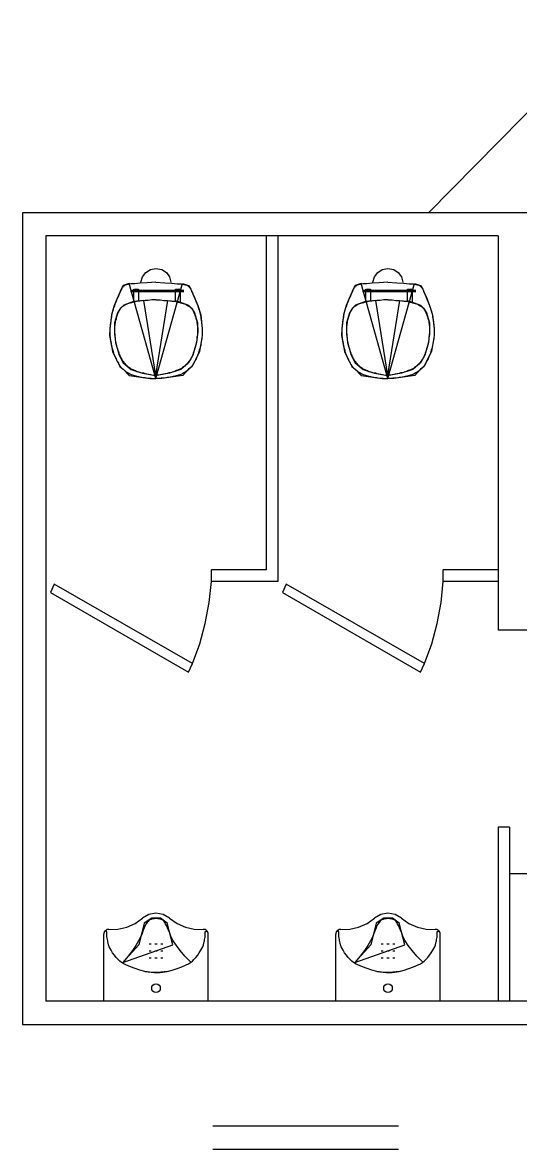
# Model space of a CAD drawing. Header units: metres. Extents: x 2 to 323, y -2 to 254.
# Drawn here: x 240.315 to 242.462, y 37.242 to 42.101 of the extents above; entities that cross this region are included whole.
import ezdxf

# ---------------------------------------------------------------- set-up
doc = ezdxf.new("R2010")
doc.units = ezdxf.units.M
for name, color, linetype in [('0-CARPINTERIA', 7, 'Continuous'), ('0-MUROS EXISTENTES', 7, 'Continuous'), ('0-PROYECCIONES', 7, 'Continuous'), ('0-VISTA-015', 7, 'Continuous')]:
    doc.layers.add(name, color=color, linetype=linetype)

msp = doc.modelspace()

# ---------------------------------------------------------------- linework, layer by layer
for p, q in [((241.01, 40.946), (240.78, 40.946)), ((241.01, 40.946), (240.78, 40.946)), ((240.78, 40.941), (241.01, 40.941)), ((240.78, 40.941), (241.01, 40.941)), ((240.795, 40.951), (240.815, 40.951)), ((240.795, 40.896), (240.795, 40.951)), ((240.795, 40.951), (240.815, 40.951)), ((240.795, 40.896), (240.795, 40.951)), ((240.815, 40.951), (240.815, 40.901)), ((240.815, 40.951), (240.815, 40.901)), ((240.975, 40.901), (240.975, 40.951)), ((240.975, 40.951), (240.995, 40.951)), ((240.975, 40.901), (240.975, 40.951)), ((240.975, 40.951), (240.995, 40.951)), ((240.995, 40.951), (240.995, 40.896)), ((240.995, 40.951), (240.995, 40.896)), ((242.01, 40.946), (241.78, 40.946)), ((242.01, 40.946), (241.78, 40.946)), ((241.78, 40.941), (242.01, 40.941)), ((241.78, 40.941), (242.01, 40.941)), ((241.795, 40.951), (241.815, 40.951)), ((241.795, 40.896), (241.795, 40.951)), ((241.795, 40.951), (241.815, 40.951)), ((241.795, 40.896), (241.795, 40.951)), ((241.815, 40.951), (241.815, 40.901)), ((241.815, 40.951), (241.815, 40.901)), ((241.975, 40.901), (241.975, 40.951)), ((241.975, 40.951), (241.995, 40.951)), ((241.975, 40.901), (241.975, 40.951)), ((241.975, 40.951), (241.995, 40.951)), ((241.995, 40.951), (241.995, 40.896)), ((241.995, 40.951), (241.995, 40.896)), ((240.815, 40.901), (240.795, 40.896)), ((240.815, 40.901), (240.795, 40.896)), ((240.995, 40.896), (240.975, 40.901)), ((240.995, 40.896), (240.975, 40.901)), ((241.815, 40.901), (241.795, 40.896)), ((241.815, 40.901), (241.795, 40.896)), ((241.995, 40.896), (241.975, 40.901)), ((241.995, 40.896), (241.975, 40.901)), ((240.665, 37.881), (240.665, 38.171)), ((240.665, 37.881), (240.665, 38.171)), ((241.115, 37.881), (241.115, 38.171)), ((241.115, 37.881), (241.115, 38.171)), ((241.665, 37.881), (241.665, 38.171)), ((241.665, 37.881), (241.665, 38.171)), ((242.115, 37.881), (242.115, 38.171)), ((242.115, 37.881), (242.115, 38.171)), ((240.87, 38.127), (240.861, 38.127)), ((240.87, 38.127), (240.861, 38.127)), ((240.87, 38.097), (240.861, 38.097)), ((240.87, 38.097), (240.861, 38.097)), ((240.895, 38.127), (240.886, 38.127)), ((240.895, 38.127), (240.886, 38.127)), ((240.895, 38.097), (240.886, 38.097)), ((240.895, 38.097), (240.886, 38.097)), ((240.92, 38.127), (240.911, 38.127)), ((240.92, 38.127), (240.911, 38.127)), ((240.92, 38.097), (240.911, 38.097)), ((240.92, 38.097), (240.911, 38.097)), ((241.87, 38.127), (241.861, 38.127)), ((241.87, 38.127), (241.861, 38.127)), ((241.87, 38.097), (241.861, 38.097)), ((241.87, 38.097), (241.861, 38.097)), ((241.895, 38.127), (241.886, 38.127)), ((241.895, 38.127), (241.886, 38.127)), ((241.895, 38.097), (241.886, 38.097)), ((241.895, 38.097), (241.886, 38.097)), ((241.92, 38.127), (241.911, 38.127)), ((241.92, 38.127), (241.911, 38.127)), ((241.92, 38.097), (241.911, 38.097)), ((241.92, 38.097), (241.911, 38.097)), ((240.87, 38.067), (240.861, 38.067)), ((240.87, 38.067), (240.861, 38.067)), ((240.895, 38.067), (240.886, 38.067)), ((240.895, 38.067), (240.886, 38.067)), ((240.92, 38.067), (240.911, 38.067)), ((240.92, 38.067), (240.911, 38.067)), ((241.87, 38.067), (241.861, 38.067)), ((241.87, 38.067), (241.861, 38.067)), ((241.895, 38.067), (241.886, 38.067)), ((241.895, 38.067), (241.886, 38.067)), ((241.92, 38.067), (241.911, 38.067)), ((241.92, 38.067), (241.911, 38.067)), ((241.115, 37.881), (240.665, 37.881)), ((241.115, 37.881), (240.665, 37.881)), ((242.115, 37.881), (241.665, 37.881)), ((242.115, 37.881), (241.665, 37.881))]:
    msp.add_line(p, q)
for points in [[(240.825, 40.981), (240.832, 41.004), (240.846, 41.023), (240.866, 41.036), (240.89, 41.041), (240.915, 41.036), (240.935, 41.023), (240.949, 41.004), (240.955, 40.981)], [(240.825, 40.981), (240.832, 41.004), (240.846, 41.023), (240.866, 41.036), (240.89, 41.041), (240.915, 41.036), (240.935, 41.023), (240.949, 41.004), (240.955, 40.981)], [(241.825, 40.981), (241.832, 41.004), (241.846, 41.023), (241.866, 41.036), (241.89, 41.041), (241.915, 41.036), (241.935, 41.023), (241.949, 41.004), (241.955, 40.981)], [(241.825, 40.981), (241.832, 41.004), (241.846, 41.023), (241.866, 41.036), (241.89, 41.041), (241.915, 41.036), (241.935, 41.023), (241.949, 41.004), (241.955, 40.981)], [(240.89, 40.981), (240.89, 40.981), (240.852, 40.979), (240.822, 40.977), (240.799, 40.975), (240.782, 40.974), (240.771, 40.972), (240.763, 40.97), (240.758, 40.968), (240.754, 40.967), (240.752, 40.965), (240.749, 40.963), (240.747, 40.96), (240.745, 40.958), (240.743, 40.955), (240.741, 40.951), (240.739, 40.947), (240.737, 40.942), (240.734, 40.936), (240.732, 40.93), (240.729, 40.923), (240.725, 40.915), (240.722, 40.908), (240.719, 40.9), (240.716, 40.893), (240.713, 40.886), (240.711, 40.879), (240.709, 40.873), (240.706, 40.867), (240.705, 40.861), (240.703, 40.855), (240.701, 40.85), (240.7, 40.844), (240.699, 40.838), (240.698, 40.831), (240.697, 40.825), (240.696, 40.818), (240.695, 40.811), (240.694, 40.805), (240.693, 40.798), (240.693, 40.792), (240.692, 40.786), (240.692, 40.781), (240.691, 40.776), (240.691, 40.771), (240.691, 40.766), (240.691, 40.761), (240.692, 40.756), (240.692, 40.75), (240.693, 40.744), (240.693, 40.738), (240.694, 40.731), (240.696, 40.724), (240.697, 40.717), (240.698, 40.709), (240.7, 40.702), (240.702, 40.695), (240.704, 40.688), (240.705, 40.682), (240.707, 40.676), (240.709, 40.67), (240.712, 40.665), (240.714, 40.66), (240.716, 40.656), (240.718, 40.651), (240.72, 40.647), (240.722, 40.643), (240.724, 40.639), (240.726, 40.636), (240.728, 40.632), (240.729, 40.629), (240.731, 40.626), (240.733, 40.623), (240.735, 40.621), (240.737, 40.618), (240.739, 40.616), (240.74, 40.614), (240.742, 40.612), (240.744, 40.61), (240.747, 40.608), (240.749, 40.606), (240.751, 40.604), (240.754, 40.602), (240.757, 40.599), (240.761, 40.596), (240.765, 40.593), (240.77, 40.59), (240.777, 40.587), (240.784, 40.583), (240.794, 40.58), (240.804, 40.578), (240.817, 40.575), (240.829, 40.572), (240.843, 40.57), (240.856, 40.568), (240.869, 40.567), (240.88, 40.566), (240.89, 40.566), (240.775, 40.976), (240.749, 40.967), (240.74, 40.951), (240.71, 40.881), (240.698, 40.841), (240.691, 40.781), (240.69, 40.751), (240.703, 40.683), (240.72, 40.646), (240.735, 40.618), (240.749, 40.607), (240.775, 40.579), (240.865, 40.566), (240.89, 40.566)], [(240.89, 40.981), (240.89, 40.981), (240.852, 40.979), (240.822, 40.977), (240.799, 40.975), (240.782, 40.974), (240.771, 40.972), (240.763, 40.97), (240.758, 40.968), (240.754, 40.967), (240.752, 40.965), (240.749, 40.963), (240.747, 40.96), (240.745, 40.958), (240.743, 40.955), (240.741, 40.951), (240.739, 40.947), (240.737, 40.942), (240.734, 40.936), (240.732, 40.93), (240.729, 40.923), (240.725, 40.915), (240.722, 40.908), (240.719, 40.9), (240.716, 40.893), (240.713, 40.886), (240.711, 40.879), (240.709, 40.873), (240.706, 40.867), (240.705, 40.861), (240.703, 40.855), (240.701, 40.85), (240.7, 40.844), (240.699, 40.838), (240.698, 40.831), (240.697, 40.825), (240.696, 40.818), (240.695, 40.811), (240.694, 40.805), (240.693, 40.798), (240.693, 40.792), (240.692, 40.786), (240.692, 40.781), (240.691, 40.776), (240.691, 40.771), (240.691, 40.766), (240.691, 40.761), (240.692, 40.756), (240.692, 40.75), (240.693, 40.744), (240.693, 40.738), (240.694, 40.731), (240.696, 40.724), (240.697, 40.717), (240.698, 40.709), (240.7, 40.702), (240.702, 40.695), (240.704, 40.688), (240.705, 40.682), (240.707, 40.676), (240.709, 40.67), (240.712, 40.665), (240.714, 40.66), (240.716, 40.656), (240.718, 40.651), (240.72, 40.647), (240.722, 40.643), (240.724, 40.639), (240.726, 40.636), (240.728, 40.632), (240.729, 40.629), (240.731, 40.626), (240.733, 40.623), (240.735, 40.621), (240.737, 40.618), (240.739, 40.616), (240.74, 40.614), (240.742, 40.612), (240.744, 40.61), (240.747, 40.608), (240.749, 40.606), (240.751, 40.604), (240.754, 40.602), (240.757, 40.599), (240.761, 40.596), (240.765, 40.593), (240.77, 40.59), (240.777, 40.587), (240.784, 40.583), (240.794, 40.58), (240.804, 40.578), (240.817, 40.575), (240.829, 40.572), (240.843, 40.57), (240.856, 40.568), (240.869, 40.567), (240.88, 40.566), (240.89, 40.566), (240.775, 40.976), (240.749, 40.967), (240.74, 40.951), (240.71, 40.881), (240.698, 40.841), (240.691, 40.781), (240.69, 40.751), (240.703, 40.683), (240.72, 40.646), (240.735, 40.618), (240.749, 40.607), (240.775, 40.579), (240.865, 40.566), (240.89, 40.566)], [(240.89, 40.981), (240.89, 40.981), (240.929, 40.979), (240.959, 40.977), (240.982, 40.975), (240.999, 40.974), (241.01, 40.972), (241.018, 40.97), (241.023, 40.968), (241.026, 40.967), (241.029, 40.965), (241.032, 40.963), (241.034, 40.96), (241.036, 40.958), (241.038, 40.955), (241.04, 40.951), (241.042, 40.947), (241.044, 40.942), (241.047, 40.936), (241.049, 40.93), (241.052, 40.923), (241.056, 40.915), (241.059, 40.908), (241.062, 40.9), (241.065, 40.893), (241.068, 40.886), (241.07, 40.879), (241.072, 40.873), (241.074, 40.867), (241.076, 40.861), (241.078, 40.855), (241.08, 40.85), (241.081, 40.844), (241.082, 40.838), (241.083, 40.831), (241.084, 40.825), (241.085, 40.818), (241.086, 40.811), (241.087, 40.805), (241.088, 40.798), (241.088, 40.792), (241.089, 40.786), (241.089, 40.781), (241.089, 40.776), (241.09, 40.771), (241.09, 40.766), (241.09, 40.761), (241.089, 40.756), (241.089, 40.75), (241.088, 40.744), (241.088, 40.738), (241.087, 40.731), (241.085, 40.724), (241.084, 40.717), (241.083, 40.709), (241.081, 40.702), (241.079, 40.695), (241.077, 40.688), (241.075, 40.682), (241.073, 40.676), (241.071, 40.67), (241.069, 40.665), (241.067, 40.66), (241.065, 40.656), (241.063, 40.651), (241.061, 40.647), (241.059, 40.643), (241.057, 40.639), (241.055, 40.636), (241.053, 40.632), (241.051, 40.629), (241.05, 40.626), (241.048, 40.623), (241.046, 40.621), (241.044, 40.618), (241.042, 40.616), (241.04, 40.614), (241.038, 40.612), (241.036, 40.61), (241.034, 40.608), (241.032, 40.606), (241.03, 40.604), (241.027, 40.602), (241.024, 40.599), (241.02, 40.596), (241.016, 40.593), (241.011, 40.59), (241.004, 40.587), (240.997, 40.583), (240.987, 40.58), (240.977, 40.578), (240.964, 40.575), (240.951, 40.572), (240.938, 40.57), (240.925, 40.568), (240.912, 40.567), (240.901, 40.566), (240.89, 40.566), (241.005, 40.976), (241.031, 40.967), (241.04, 40.951), (241.07, 40.881), (241.083, 40.841), (241.09, 40.781), (241.09, 40.751), (241.078, 40.683), (241.06, 40.646), (241.046, 40.618), (241.031, 40.607), (241.006, 40.579), (240.915, 40.566), (240.89, 40.566)], [(240.89, 40.981), (240.89, 40.981), (240.929, 40.979), (240.959, 40.977), (240.982, 40.975), (240.999, 40.974), (241.01, 40.972), (241.018, 40.97), (241.023, 40.968), (241.026, 40.967), (241.029, 40.965), (241.032, 40.963), (241.034, 40.96), (241.036, 40.958), (241.038, 40.955), (241.04, 40.951), (241.042, 40.947), (241.044, 40.942), (241.047, 40.936), (241.049, 40.93), (241.052, 40.923), (241.056, 40.915), (241.059, 40.908), (241.062, 40.9), (241.065, 40.893), (241.068, 40.886), (241.07, 40.879), (241.072, 40.873), (241.074, 40.867), (241.076, 40.861), (241.078, 40.855), (241.08, 40.85), (241.081, 40.844), (241.082, 40.838), (241.083, 40.831), (241.084, 40.825), (241.085, 40.818), (241.086, 40.811), (241.087, 40.805), (241.088, 40.798), (241.088, 40.792), (241.089, 40.786), (241.089, 40.781), (241.089, 40.776), (241.09, 40.771), (241.09, 40.766), (241.09, 40.761), (241.089, 40.756), (241.089, 40.75), (241.088, 40.744), (241.088, 40.738), (241.087, 40.731), (241.085, 40.724), (241.084, 40.717), (241.083, 40.709), (241.081, 40.702), (241.079, 40.695), (241.077, 40.688), (241.075, 40.682), (241.073, 40.676), (241.071, 40.67), (241.069, 40.665), (241.067, 40.66), (241.065, 40.656), (241.063, 40.651), (241.061, 40.647), (241.059, 40.643), (241.057, 40.639), (241.055, 40.636), (241.053, 40.632), (241.051, 40.629), (241.05, 40.626), (241.048, 40.623), (241.046, 40.621), (241.044, 40.618), (241.042, 40.616), (241.04, 40.614), (241.038, 40.612), (241.036, 40.61), (241.034, 40.608), (241.032, 40.606), (241.03, 40.604), (241.027, 40.602), (241.024, 40.599), (241.02, 40.596), (241.016, 40.593), (241.011, 40.59), (241.004, 40.587), (240.997, 40.583), (240.987, 40.58), (240.977, 40.578), (240.964, 40.575), (240.951, 40.572), (240.938, 40.57), (240.925, 40.568), (240.912, 40.567), (240.901, 40.566), (240.89, 40.566), (241.005, 40.976), (241.031, 40.967), (241.04, 40.951), (241.07, 40.881), (241.083, 40.841), (241.09, 40.781), (241.09, 40.751), (241.078, 40.683), (241.06, 40.646), (241.046, 40.618), (241.031, 40.607), (241.006, 40.579), (240.915, 40.566), (240.89, 40.566)], [(241.89, 40.981), (241.89, 40.981), (241.852, 40.979), (241.822, 40.977), (241.799, 40.975), (241.782, 40.974), (241.771, 40.972), (241.763, 40.97), (241.758, 40.968), (241.754, 40.967), (241.752, 40.965), (241.749, 40.963), (241.747, 40.96), (241.745, 40.958), (241.743, 40.955), (241.741, 40.951), (241.739, 40.947), (241.737, 40.942), (241.734, 40.936), (241.732, 40.93), (241.729, 40.923), (241.725, 40.915), (241.722, 40.908), (241.719, 40.9), (241.716, 40.893), (241.713, 40.886), (241.711, 40.879), (241.709, 40.873), (241.706, 40.867), (241.705, 40.861), (241.703, 40.855), (241.701, 40.85), (241.7, 40.844), (241.699, 40.838), (241.698, 40.831), (241.697, 40.825), (241.696, 40.818), (241.695, 40.811), (241.694, 40.805), (241.693, 40.798), (241.693, 40.792), (241.692, 40.786), (241.692, 40.781), (241.691, 40.776), (241.691, 40.771), (241.691, 40.766), (241.691, 40.761), (241.692, 40.756), (241.692, 40.75), (241.693, 40.744), (241.693, 40.738), (241.694, 40.731), (241.696, 40.724), (241.697, 40.717), (241.698, 40.709), (241.7, 40.702), (241.702, 40.695), (241.704, 40.688), (241.705, 40.682), (241.707, 40.676), (241.709, 40.67), (241.712, 40.665), (241.714, 40.66), (241.716, 40.656), (241.718, 40.651), (241.72, 40.647), (241.722, 40.643), (241.724, 40.639), (241.726, 40.636), (241.728, 40.632), (241.729, 40.629), (241.731, 40.626), (241.733, 40.623), (241.735, 40.621), (241.737, 40.618), (241.739, 40.616), (241.74, 40.614), (241.742, 40.612), (241.744, 40.61), (241.747, 40.608), (241.749, 40.606), (241.751, 40.604), (241.754, 40.602), (241.757, 40.599), (241.761, 40.596), (241.765, 40.593), (241.77, 40.59), (241.777, 40.587), (241.784, 40.583), (241.794, 40.58), (241.804, 40.578), (241.817, 40.575), (241.829, 40.572), (241.843, 40.57), (241.856, 40.568), (241.869, 40.567), (241.88, 40.566), (241.89, 40.566), (241.775, 40.976), (241.749, 40.967), (241.74, 40.951), (241.71, 40.881), (241.698, 40.841), (241.691, 40.781), (241.69, 40.751), (241.703, 40.683), (241.72, 40.646), (241.735, 40.618), (241.749, 40.607), (241.775, 40.579), (241.865, 40.566), (241.89, 40.566)], [(241.89, 40.981), (241.89, 40.981), (241.852, 40.979), (241.822, 40.977), (241.799, 40.975), (241.782, 40.974), (241.771, 40.972), (241.763, 40.97), (241.758, 40.968), (241.754, 40.967), (241.752, 40.965), (241.749, 40.963), (241.747, 40.96), (241.745, 40.958), (241.743, 40.955), (241.741, 40.951), (241.739, 40.947), (241.737, 40.942), (241.734, 40.936), (241.732, 40.93), (241.729, 40.923), (241.725, 40.915), (241.722, 40.908), (241.719, 40.9), (241.716, 40.893), (241.713, 40.886), (241.711, 40.879), (241.709, 40.873), (241.706, 40.867), (241.705, 40.861), (241.703, 40.855), (241.701, 40.85), (241.7, 40.844), (241.699, 40.838), (241.698, 40.831), (241.697, 40.825), (241.696, 40.818), (241.695, 40.811), (241.694, 40.805), (241.693, 40.798), (241.693, 40.792), (241.692, 40.786), (241.692, 40.781), (241.691, 40.776), (241.691, 40.771), (241.691, 40.766), (241.691, 40.761), (241.692, 40.756), (241.692, 40.75), (241.693, 40.744), (241.693, 40.738), (241.694, 40.731), (241.696, 40.724), (241.697, 40.717), (241.698, 40.709), (241.7, 40.702), (241.702, 40.695), (241.704, 40.688), (241.705, 40.682), (241.707, 40.676), (241.709, 40.67), (241.712, 40.665), (241.714, 40.66), (241.716, 40.656), (241.718, 40.651), (241.72, 40.647), (241.722, 40.643), (241.724, 40.639), (241.726, 40.636), (241.728, 40.632), (241.729, 40.629), (241.731, 40.626), (241.733, 40.623), (241.735, 40.621), (241.737, 40.618), (241.739, 40.616), (241.74, 40.614), (241.742, 40.612), (241.744, 40.61), (241.747, 40.608), (241.749, 40.606), (241.751, 40.604), (241.754, 40.602), (241.757, 40.599), (241.761, 40.596), (241.765, 40.593), (241.77, 40.59), (241.777, 40.587), (241.784, 40.583), (241.794, 40.58), (241.804, 40.578), (241.817, 40.575), (241.829, 40.572), (241.843, 40.57), (241.856, 40.568), (241.869, 40.567), (241.88, 40.566), (241.89, 40.566), (241.775, 40.976), (241.749, 40.967), (241.74, 40.951), (241.71, 40.881), (241.698, 40.841), (241.691, 40.781), (241.69, 40.751), (241.703, 40.683), (241.72, 40.646), (241.735, 40.618), (241.749, 40.607), (241.775, 40.579), (241.865, 40.566), (241.89, 40.566)], [(241.89, 40.981), (241.89, 40.981), (241.929, 40.979), (241.959, 40.977), (241.982, 40.975), (241.999, 40.974), (242.01, 40.972), (242.018, 40.97), (242.023, 40.968), (242.026, 40.967), (242.029, 40.965), (242.032, 40.963), (242.034, 40.96), (242.036, 40.958), (242.038, 40.955), (242.04, 40.951), (242.042, 40.947), (242.044, 40.942), (242.047, 40.936), (242.049, 40.93), (242.052, 40.923), (242.056, 40.915), (242.059, 40.908), (242.062, 40.9), (242.065, 40.893), (242.068, 40.886), (242.07, 40.879), (242.072, 40.873), (242.074, 40.867), (242.076, 40.861), (242.078, 40.855), (242.08, 40.85), (242.081, 40.844), (242.082, 40.838), (242.083, 40.831), (242.084, 40.825), (242.085, 40.818), (242.086, 40.811), (242.087, 40.805), (242.088, 40.798), (242.088, 40.792), (242.089, 40.786), (242.089, 40.781), (242.089, 40.776), (242.09, 40.771), (242.09, 40.766), (242.09, 40.761), (242.089, 40.756), (242.089, 40.75), (242.088, 40.744), (242.088, 40.738), (242.087, 40.731), (242.085, 40.724), (242.084, 40.717), (242.083, 40.709), (242.081, 40.702), (242.079, 40.695), (242.077, 40.688), (242.075, 40.682), (242.073, 40.676), (242.071, 40.67), (242.069, 40.665), (242.067, 40.66), (242.065, 40.656), (242.063, 40.651), (242.061, 40.647), (242.059, 40.643), (242.057, 40.639), (242.055, 40.636), (242.053, 40.632), (242.051, 40.629), (242.05, 40.626), (242.048, 40.623), (242.046, 40.621), (242.044, 40.618), (242.042, 40.616), (242.04, 40.614), (242.038, 40.612), (242.036, 40.61), (242.034, 40.608), (242.032, 40.606), (242.03, 40.604), (242.027, 40.602), (242.024, 40.599), (242.02, 40.596), (242.016, 40.593), (242.011, 40.59), (242.004, 40.587), (241.997, 40.583), (241.987, 40.58), (241.977, 40.578), (241.964, 40.575), (241.951, 40.572), (241.938, 40.57), (241.925, 40.568), (241.912, 40.567), (241.901, 40.566), (241.89, 40.566), (242.005, 40.976), (242.031, 40.967), (242.04, 40.951), (242.07, 40.881), (242.083, 40.841), (242.09, 40.781), (242.09, 40.751), (242.078, 40.683), (242.06, 40.646), (242.046, 40.618), (242.031, 40.607), (242.006, 40.579), (241.915, 40.566), (241.89, 40.566)], [(241.89, 40.981), (241.89, 40.981), (241.929, 40.979), (241.959, 40.977), (241.982, 40.975), (241.999, 40.974), (242.01, 40.972), (242.018, 40.97), (242.023, 40.968), (242.026, 40.967), (242.029, 40.965), (242.032, 40.963), (242.034, 40.96), (242.036, 40.958), (242.038, 40.955), (242.04, 40.951), (242.042, 40.947), (242.044, 40.942), (242.047, 40.936), (242.049, 40.93), (242.052, 40.923), (242.056, 40.915), (242.059, 40.908), (242.062, 40.9), (242.065, 40.893), (242.068, 40.886), (242.07, 40.879), (242.072, 40.873), (242.074, 40.867), (242.076, 40.861), (242.078, 40.855), (242.08, 40.85), (242.081, 40.844), (242.082, 40.838), (242.083, 40.831), (242.084, 40.825), (242.085, 40.818), (242.086, 40.811), (242.087, 40.805), (242.088, 40.798), (242.088, 40.792), (242.089, 40.786), (242.089, 40.781), (242.089, 40.776), (242.09, 40.771), (242.09, 40.766), (242.09, 40.761), (242.089, 40.756), (242.089, 40.75), (242.088, 40.744), (242.088, 40.738), (242.087, 40.731), (242.085, 40.724), (242.084, 40.717), (242.083, 40.709), (242.081, 40.702), (242.079, 40.695), (242.077, 40.688), (242.075, 40.682), (242.073, 40.676), (242.071, 40.67), (242.069, 40.665), (242.067, 40.66), (242.065, 40.656), (242.063, 40.651), (242.061, 40.647), (242.059, 40.643), (242.057, 40.639), (242.055, 40.636), (242.053, 40.632), (242.051, 40.629), (242.05, 40.626), (242.048, 40.623), (242.046, 40.621), (242.044, 40.618), (242.042, 40.616), (242.04, 40.614), (242.038, 40.612), (242.036, 40.61), (242.034, 40.608), (242.032, 40.606), (242.03, 40.604), (242.027, 40.602), (242.024, 40.599), (242.02, 40.596), (242.016, 40.593), (242.011, 40.59), (242.004, 40.587), (241.997, 40.583), (241.987, 40.58), (241.977, 40.578), (241.964, 40.575), (241.951, 40.572), (241.938, 40.57), (241.925, 40.568), (241.912, 40.567), (241.901, 40.566), (241.89, 40.566), (242.005, 40.976), (242.031, 40.967), (242.04, 40.951), (242.07, 40.881), (242.083, 40.841), (242.09, 40.781), (242.09, 40.751), (242.078, 40.683), (242.06, 40.646), (242.046, 40.618), (242.031, 40.607), (242.006, 40.579), (241.915, 40.566), (241.89, 40.566)], [(240.89, 40.906), (240.89, 40.906), (240.872, 40.905), (240.857, 40.903), (240.843, 40.902), (240.831, 40.901), (240.821, 40.9), (240.812, 40.899), (240.805, 40.898), (240.797, 40.896), (240.791, 40.895), (240.785, 40.893), (240.779, 40.891), (240.773, 40.89), (240.768, 40.888), (240.764, 40.886), (240.759, 40.884), (240.756, 40.882), (240.752, 40.88), (240.749, 40.879), (240.747, 40.877), (240.744, 40.875), (240.742, 40.873), (240.74, 40.871), (240.739, 40.87), (240.737, 40.868), (240.735, 40.866), (240.734, 40.863), (240.732, 40.861), (240.731, 40.858), (240.729, 40.856), (240.728, 40.852), (240.726, 40.849), (240.725, 40.845), (240.723, 40.841), (240.722, 40.837), (240.72, 40.832), (240.719, 40.827), (240.718, 40.822), (240.716, 40.817), (240.715, 40.812), (240.714, 40.806), (240.713, 40.801), (240.713, 40.796), (240.712, 40.791), (240.712, 40.786), (240.712, 40.781), (240.712, 40.776), (240.712, 40.771), (240.712, 40.766), (240.712, 40.76), (240.712, 40.755), (240.713, 40.749), (240.713, 40.744), (240.714, 40.738), (240.715, 40.732), (240.716, 40.726), (240.717, 40.72), (240.719, 40.714), (240.72, 40.707), (240.722, 40.701), (240.724, 40.694), (240.726, 40.688), (240.728, 40.682), (240.73, 40.676), (240.732, 40.67), (240.734, 40.665), (240.736, 40.66), (240.739, 40.655), (240.741, 40.651), (240.743, 40.647), (240.746, 40.643), (240.749, 40.639), (240.752, 40.635), (240.756, 40.631), (240.759, 40.627), (240.763, 40.624), (240.767, 40.62), (240.771, 40.617), (240.776, 40.613), (240.781, 40.61), (240.786, 40.607), (240.791, 40.605), (240.797, 40.602), (240.802, 40.6), (240.808, 40.597), (240.815, 40.595), (240.821, 40.593), (240.828, 40.591), (240.836, 40.59), (240.843, 40.588), (240.851, 40.586), (240.859, 40.585), (240.866, 40.583), (240.873, 40.582), (240.88, 40.581), (240.886, 40.58), (240.89, 40.579), (240.838, 40.903), (240.793, 40.898), (240.751, 40.882), (240.737, 40.869), (240.725, 40.849), (240.712, 40.806), (240.711, 40.767), (240.716, 40.722), (240.732, 40.667), (240.749, 40.634), (240.783, 40.605), (240.832, 40.589), (240.879, 40.581), (240.89, 40.579)], [(240.89, 40.906), (240.89, 40.906), (240.872, 40.905), (240.857, 40.903), (240.843, 40.902), (240.831, 40.901), (240.821, 40.9), (240.812, 40.899), (240.805, 40.898), (240.797, 40.896), (240.791, 40.895), (240.785, 40.893), (240.779, 40.891), (240.773, 40.89), (240.768, 40.888), (240.764, 40.886), (240.759, 40.884), (240.756, 40.882), (240.752, 40.88), (240.749, 40.879), (240.747, 40.877), (240.744, 40.875), (240.742, 40.873), (240.74, 40.871), (240.739, 40.87), (240.737, 40.868), (240.735, 40.866), (240.734, 40.863), (240.732, 40.861), (240.731, 40.858), (240.729, 40.856), (240.728, 40.852), (240.726, 40.849), (240.725, 40.845), (240.723, 40.841), (240.722, 40.837), (240.72, 40.832), (240.719, 40.827), (240.718, 40.822), (240.716, 40.817), (240.715, 40.812), (240.714, 40.806), (240.713, 40.801), (240.713, 40.796), (240.712, 40.791), (240.712, 40.786), (240.712, 40.781), (240.712, 40.776), (240.712, 40.771), (240.712, 40.766), (240.712, 40.76), (240.712, 40.755), (240.713, 40.749), (240.713, 40.744), (240.714, 40.738), (240.715, 40.732), (240.716, 40.726), (240.717, 40.72), (240.719, 40.714), (240.72, 40.707), (240.722, 40.701), (240.724, 40.694), (240.726, 40.688), (240.728, 40.682), (240.73, 40.676), (240.732, 40.67), (240.734, 40.665), (240.736, 40.66), (240.739, 40.655), (240.741, 40.651), (240.743, 40.647), (240.746, 40.643), (240.749, 40.639), (240.752, 40.635), (240.756, 40.631), (240.759, 40.627), (240.763, 40.624), (240.767, 40.62), (240.771, 40.617), (240.776, 40.613), (240.781, 40.61), (240.786, 40.607), (240.791, 40.605), (240.797, 40.602), (240.802, 40.6), (240.808, 40.597), (240.815, 40.595), (240.821, 40.593), (240.828, 40.591), (240.836, 40.59), (240.843, 40.588), (240.851, 40.586), (240.859, 40.585), (240.866, 40.583), (240.873, 40.582), (240.88, 40.581), (240.886, 40.58), (240.89, 40.579), (240.838, 40.903), (240.793, 40.898), (240.751, 40.882), (240.737, 40.869), (240.725, 40.849), (240.712, 40.806), (240.711, 40.767), (240.716, 40.722), (240.732, 40.667), (240.749, 40.634), (240.783, 40.605), (240.832, 40.589), (240.879, 40.581), (240.89, 40.579)], [(240.89, 40.906), (240.89, 40.906), (240.909, 40.905), (240.924, 40.903), (240.938, 40.902), (240.95, 40.901), (240.96, 40.9), (240.969, 40.899), (240.976, 40.898), (240.983, 40.896), (240.99, 40.895), (240.996, 40.893), (241.002, 40.891), (241.008, 40.89), (241.013, 40.888), (241.017, 40.886), (241.021, 40.884), (241.025, 40.882), (241.029, 40.88), (241.032, 40.879), (241.034, 40.877), (241.036, 40.875), (241.039, 40.873), (241.04, 40.871), (241.042, 40.87), (241.044, 40.868), (241.045, 40.866), (241.047, 40.863), (241.049, 40.861), (241.05, 40.858), (241.051, 40.856), (241.053, 40.852), (241.054, 40.849), (241.056, 40.845), (241.058, 40.841), (241.059, 40.837), (241.061, 40.832), (241.062, 40.827), (241.063, 40.822), (241.065, 40.817), (241.066, 40.812), (241.067, 40.806), (241.068, 40.801), (241.068, 40.796), (241.069, 40.791), (241.069, 40.786), (241.069, 40.781), (241.069, 40.776), (241.069, 40.771), (241.069, 40.766), (241.069, 40.76), (241.069, 40.755), (241.068, 40.749), (241.067, 40.744), (241.067, 40.738), (241.066, 40.732), (241.065, 40.726), (241.064, 40.72), (241.062, 40.714), (241.061, 40.707), (241.059, 40.701), (241.057, 40.694), (241.055, 40.688), (241.053, 40.682), (241.051, 40.676), (241.049, 40.67), (241.047, 40.665), (241.045, 40.66), (241.042, 40.655), (241.04, 40.651), (241.037, 40.647), (241.035, 40.643), (241.032, 40.639), (241.029, 40.635), (241.025, 40.631), (241.022, 40.627), (241.018, 40.624), (241.014, 40.62), (241.009, 40.617), (241.005, 40.613), (241, 40.61), (240.995, 40.607), (240.99, 40.605), (240.984, 40.602), (240.979, 40.6), (240.972, 40.597), (240.966, 40.595), (240.96, 40.593), (240.953, 40.591), (240.945, 40.59), (240.938, 40.588), (240.93, 40.586), (240.922, 40.585), (240.915, 40.583), (240.908, 40.582), (240.901, 40.581), (240.895, 40.58), (240.89, 40.579), (240.942, 40.903), (240.988, 40.898), (241.03, 40.882), (241.044, 40.869), (241.056, 40.849), (241.069, 40.806), (241.07, 40.767), (241.065, 40.722), (241.049, 40.667), (241.031, 40.634), (240.997, 40.605), (240.949, 40.589), (240.902, 40.581), (240.89, 40.579)], [(240.89, 40.906), (240.89, 40.906), (240.909, 40.905), (240.924, 40.903), (240.938, 40.902), (240.95, 40.901), (240.96, 40.9), (240.969, 40.899), (240.976, 40.898), (240.983, 40.896), (240.99, 40.895), (240.996, 40.893), (241.002, 40.891), (241.008, 40.89), (241.013, 40.888), (241.017, 40.886), (241.021, 40.884), (241.025, 40.882), (241.029, 40.88), (241.032, 40.879), (241.034, 40.877), (241.036, 40.875), (241.039, 40.873), (241.04, 40.871), (241.042, 40.87), (241.044, 40.868), (241.045, 40.866), (241.047, 40.863), (241.049, 40.861), (241.05, 40.858), (241.051, 40.856), (241.053, 40.852), (241.054, 40.849), (241.056, 40.845), (241.058, 40.841), (241.059, 40.837), (241.061, 40.832), (241.062, 40.827), (241.063, 40.822), (241.065, 40.817), (241.066, 40.812), (241.067, 40.806), (241.068, 40.801), (241.068, 40.796), (241.069, 40.791), (241.069, 40.786), (241.069, 40.781), (241.069, 40.776), (241.069, 40.771), (241.069, 40.766), (241.069, 40.76), (241.069, 40.755), (241.068, 40.749), (241.067, 40.744), (241.067, 40.738), (241.066, 40.732), (241.065, 40.726), (241.064, 40.72), (241.062, 40.714), (241.061, 40.707), (241.059, 40.701), (241.057, 40.694), (241.055, 40.688), (241.053, 40.682), (241.051, 40.676), (241.049, 40.67), (241.047, 40.665), (241.045, 40.66), (241.042, 40.655), (241.04, 40.651), (241.037, 40.647), (241.035, 40.643), (241.032, 40.639), (241.029, 40.635), (241.025, 40.631), (241.022, 40.627), (241.018, 40.624), (241.014, 40.62), (241.009, 40.617), (241.005, 40.613), (241, 40.61), (240.995, 40.607), (240.99, 40.605), (240.984, 40.602), (240.979, 40.6), (240.972, 40.597), (240.966, 40.595), (240.96, 40.593), (240.953, 40.591), (240.945, 40.59), (240.938, 40.588), (240.93, 40.586), (240.922, 40.585), (240.915, 40.583), (240.908, 40.582), (240.901, 40.581), (240.895, 40.58), (240.89, 40.579), (240.942, 40.903), (240.988, 40.898), (241.03, 40.882), (241.044, 40.869), (241.056, 40.849), (241.069, 40.806), (241.07, 40.767), (241.065, 40.722), (241.049, 40.667), (241.031, 40.634), (240.997, 40.605), (240.949, 40.589), (240.902, 40.581), (240.89, 40.579)], [(241.89, 40.906), (241.89, 40.906), (241.872, 40.905), (241.857, 40.903), (241.843, 40.902), (241.831, 40.901), (241.821, 40.9), (241.812, 40.899), (241.805, 40.898), (241.797, 40.896), (241.791, 40.895), (241.785, 40.893), (241.779, 40.891), (241.773, 40.89), (241.768, 40.888), (241.764, 40.886), (241.759, 40.884), (241.756, 40.882), (241.752, 40.88), (241.749, 40.879), (241.747, 40.877), (241.744, 40.875), (241.742, 40.873), (241.74, 40.871), (241.739, 40.87), (241.737, 40.868), (241.735, 40.866), (241.734, 40.863), (241.732, 40.861), (241.731, 40.858), (241.729, 40.856), (241.728, 40.852), (241.726, 40.849), (241.725, 40.845), (241.723, 40.841), (241.722, 40.837), (241.72, 40.832), (241.719, 40.827), (241.718, 40.822), (241.716, 40.817), (241.715, 40.812), (241.714, 40.806), (241.713, 40.801), (241.713, 40.796), (241.712, 40.791), (241.712, 40.786), (241.712, 40.781), (241.712, 40.776), (241.712, 40.771), (241.712, 40.766), (241.712, 40.76), (241.712, 40.755), (241.713, 40.749), (241.713, 40.744), (241.714, 40.738), (241.715, 40.732), (241.716, 40.726), (241.717, 40.72), (241.719, 40.714), (241.72, 40.707), (241.722, 40.701), (241.724, 40.694), (241.726, 40.688), (241.728, 40.682), (241.73, 40.676), (241.732, 40.67), (241.734, 40.665), (241.736, 40.66), (241.739, 40.655), (241.741, 40.651), (241.743, 40.647), (241.746, 40.643), (241.749, 40.639), (241.752, 40.635), (241.756, 40.631), (241.759, 40.627), (241.763, 40.624), (241.767, 40.62), (241.771, 40.617), (241.776, 40.613), (241.781, 40.61), (241.786, 40.607), (241.791, 40.605), (241.797, 40.602), (241.802, 40.6), (241.808, 40.597), (241.815, 40.595), (241.821, 40.593), (241.828, 40.591), (241.836, 40.59), (241.843, 40.588), (241.851, 40.586), (241.859, 40.585), (241.866, 40.583), (241.873, 40.582), (241.88, 40.581), (241.886, 40.58), (241.89, 40.579), (241.838, 40.903), (241.793, 40.898), (241.751, 40.882), (241.737, 40.869), (241.725, 40.849), (241.712, 40.806), (241.711, 40.767), (241.716, 40.722), (241.732, 40.667), (241.749, 40.634), (241.783, 40.605), (241.832, 40.589), (241.879, 40.581), (241.89, 40.579)], [(241.89, 40.906), (241.89, 40.906), (241.872, 40.905), (241.857, 40.903), (241.843, 40.902), (241.831, 40.901), (241.821, 40.9), (241.812, 40.899), (241.805, 40.898), (241.797, 40.896), (241.791, 40.895), (241.785, 40.893), (241.779, 40.891), (241.773, 40.89), (241.768, 40.888), (241.764, 40.886), (241.759, 40.884), (241.756, 40.882), (241.752, 40.88), (241.749, 40.879), (241.747, 40.877), (241.744, 40.875), (241.742, 40.873), (241.74, 40.871), (241.739, 40.87), (241.737, 40.868), (241.735, 40.866), (241.734, 40.863), (241.732, 40.861), (241.731, 40.858), (241.729, 40.856), (241.728, 40.852), (241.726, 40.849), (241.725, 40.845), (241.723, 40.841), (241.722, 40.837), (241.72, 40.832), (241.719, 40.827), (241.718, 40.822), (241.716, 40.817), (241.715, 40.812), (241.714, 40.806), (241.713, 40.801), (241.713, 40.796), (241.712, 40.791), (241.712, 40.786), (241.712, 40.781), (241.712, 40.776), (241.712, 40.771), (241.712, 40.766), (241.712, 40.76), (241.712, 40.755), (241.713, 40.749), (241.713, 40.744), (241.714, 40.738), (241.715, 40.732), (241.716, 40.726), (241.717, 40.72), (241.719, 40.714), (241.72, 40.707), (241.722, 40.701), (241.724, 40.694), (241.726, 40.688), (241.728, 40.682), (241.73, 40.676), (241.732, 40.67), (241.734, 40.665), (241.736, 40.66), (241.739, 40.655), (241.741, 40.651), (241.743, 40.647), (241.746, 40.643), (241.749, 40.639), (241.752, 40.635), (241.756, 40.631), (241.759, 40.627), (241.763, 40.624), (241.767, 40.62), (241.771, 40.617), (241.776, 40.613), (241.781, 40.61), (241.786, 40.607), (241.791, 40.605), (241.797, 40.602), (241.802, 40.6), (241.808, 40.597), (241.815, 40.595), (241.821, 40.593), (241.828, 40.591), (241.836, 40.59), (241.843, 40.588), (241.851, 40.586), (241.859, 40.585), (241.866, 40.583), (241.873, 40.582), (241.88, 40.581), (241.886, 40.58), (241.89, 40.579), (241.838, 40.903), (241.793, 40.898), (241.751, 40.882), (241.737, 40.869), (241.725, 40.849), (241.712, 40.806), (241.711, 40.767), (241.716, 40.722), (241.732, 40.667), (241.749, 40.634), (241.783, 40.605), (241.832, 40.589), (241.879, 40.581), (241.89, 40.579)], [(241.89, 40.906), (241.89, 40.906), (241.909, 40.905), (241.924, 40.903), (241.938, 40.902), (241.95, 40.901), (241.96, 40.9), (241.969, 40.899), (241.976, 40.898), (241.983, 40.896), (241.99, 40.895), (241.996, 40.893), (242.002, 40.891), (242.008, 40.89), (242.013, 40.888), (242.017, 40.886), (242.021, 40.884), (242.025, 40.882), (242.029, 40.88), (242.032, 40.879), (242.034, 40.877), (242.036, 40.875), (242.039, 40.873), (242.04, 40.871), (242.042, 40.87), (242.044, 40.868), (242.045, 40.866), (242.047, 40.863), (242.049, 40.861), (242.05, 40.858), (242.051, 40.856), (242.053, 40.852), (242.054, 40.849), (242.056, 40.845), (242.058, 40.841), (242.059, 40.837), (242.061, 40.832), (242.062, 40.827), (242.063, 40.822), (242.065, 40.817), (242.066, 40.812), (242.067, 40.806), (242.068, 40.801), (242.068, 40.796), (242.069, 40.791), (242.069, 40.786), (242.069, 40.781), (242.069, 40.776), (242.069, 40.771), (242.069, 40.766), (242.069, 40.76), (242.069, 40.755), (242.068, 40.749), (242.067, 40.744), (242.067, 40.738), (242.066, 40.732), (242.065, 40.726), (242.064, 40.72), (242.062, 40.714), (242.061, 40.707), (242.059, 40.701), (242.057, 40.694), (242.055, 40.688), (242.053, 40.682), (242.051, 40.676), (242.049, 40.67), (242.047, 40.665), (242.045, 40.66), (242.042, 40.655), (242.04, 40.651), (242.037, 40.647), (242.035, 40.643), (242.032, 40.639), (242.029, 40.635), (242.025, 40.631), (242.022, 40.627), (242.018, 40.624), (242.014, 40.62), (242.009, 40.617), (242.005, 40.613), (242, 40.61), (241.995, 40.607), (241.99, 40.605), (241.984, 40.602), (241.979, 40.6), (241.972, 40.597), (241.966, 40.595), (241.96, 40.593), (241.953, 40.591), (241.945, 40.59), (241.938, 40.588), (241.93, 40.586), (241.922, 40.585), (241.915, 40.583), (241.908, 40.582), (241.901, 40.581), (241.895, 40.58), (241.89, 40.579), (241.942, 40.903), (241.988, 40.898), (242.03, 40.882), (242.044, 40.869), (242.056, 40.849), (242.069, 40.806), (242.07, 40.767), (242.065, 40.722), (242.049, 40.667), (242.031, 40.634), (241.997, 40.605), (241.949, 40.589), (241.902, 40.581), (241.89, 40.579)], [(241.89, 40.906), (241.89, 40.906), (241.909, 40.905), (241.924, 40.903), (241.938, 40.902), (241.95, 40.901), (241.96, 40.9), (241.969, 40.899), (241.976, 40.898), (241.983, 40.896), (241.99, 40.895), (241.996, 40.893), (242.002, 40.891), (242.008, 40.89), (242.013, 40.888), (242.017, 40.886), (242.021, 40.884), (242.025, 40.882), (242.029, 40.88), (242.032, 40.879), (242.034, 40.877), (242.036, 40.875), (242.039, 40.873), (242.04, 40.871), (242.042, 40.87), (242.044, 40.868), (242.045, 40.866), (242.047, 40.863), (242.049, 40.861), (242.05, 40.858), (242.051, 40.856), (242.053, 40.852), (242.054, 40.849), (242.056, 40.845), (242.058, 40.841), (242.059, 40.837), (242.061, 40.832), (242.062, 40.827), (242.063, 40.822), (242.065, 40.817), (242.066, 40.812), (242.067, 40.806), (242.068, 40.801), (242.068, 40.796), (242.069, 40.791), (242.069, 40.786), (242.069, 40.781), (242.069, 40.776), (242.069, 40.771), (242.069, 40.766), (242.069, 40.76), (242.069, 40.755), (242.068, 40.749), (242.067, 40.744), (242.067, 40.738), (242.066, 40.732), (242.065, 40.726), (242.064, 40.72), (242.062, 40.714), (242.061, 40.707), (242.059, 40.701), (242.057, 40.694), (242.055, 40.688), (242.053, 40.682), (242.051, 40.676), (242.049, 40.67), (242.047, 40.665), (242.045, 40.66), (242.042, 40.655), (242.04, 40.651), (242.037, 40.647), (242.035, 40.643), (242.032, 40.639), (242.029, 40.635), (242.025, 40.631), (242.022, 40.627), (242.018, 40.624), (242.014, 40.62), (242.009, 40.617), (242.005, 40.613), (242, 40.61), (241.995, 40.607), (241.99, 40.605), (241.984, 40.602), (241.979, 40.6), (241.972, 40.597), (241.966, 40.595), (241.96, 40.593), (241.953, 40.591), (241.945, 40.59), (241.938, 40.588), (241.93, 40.586), (241.922, 40.585), (241.915, 40.583), (241.908, 40.582), (241.901, 40.581), (241.895, 40.58), (241.89, 40.579), (241.942, 40.903), (241.988, 40.898), (242.03, 40.882), (242.044, 40.869), (242.056, 40.849), (242.069, 40.806), (242.07, 40.767), (242.065, 40.722), (242.049, 40.667), (242.031, 40.634), (241.997, 40.605), (241.949, 40.589), (241.902, 40.581), (241.89, 40.579)], [(241.048, 39.337), (241.079, 39.422), (241.103, 39.51), (241.12, 39.6), (241.129, 39.691)], [(241.048, 39.337), (241.079, 39.422), (241.103, 39.51), (241.12, 39.6), (241.129, 39.691)], [(242.048, 39.337), (242.079, 39.422), (242.103, 39.51), (242.12, 39.6), (242.129, 39.691)], [(242.048, 39.337), (242.079, 39.422), (242.103, 39.51), (242.12, 39.6), (242.129, 39.691)], [(240.949, 38.239), (240.921, 38.255), (240.89, 38.261), (240.86, 38.255), (240.832, 38.239)], [(240.949, 38.239), (240.921, 38.255), (240.89, 38.261), (240.86, 38.255), (240.832, 38.239)], [(241.949, 38.239), (241.921, 38.255), (241.89, 38.261), (241.86, 38.255), (241.832, 38.239)], [(241.949, 38.239), (241.921, 38.255), (241.89, 38.261), (241.86, 38.255), (241.832, 38.239)], [(240.687, 38.191), (240.726, 38.192), (240.764, 38.2), (240.8, 38.216), (240.832, 38.239)], [(240.687, 38.191), (240.726, 38.192), (240.764, 38.2), (240.8, 38.216), (240.832, 38.239)], [(241.041, 38.049), (241.041, 38.049), (241.015, 38.076), (240.994, 38.1), (240.978, 38.122), (240.965, 38.141), (240.956, 38.158), (240.95, 38.174), (240.944, 38.187), (240.94, 38.198), (240.936, 38.207), (240.932, 38.214), (240.928, 38.221), (240.925, 38.225), (240.921, 38.229), (240.917, 38.232), (240.913, 38.234), (240.909, 38.235), (240.905, 38.237), (240.9, 38.237), (240.896, 38.238), (240.891, 38.238), (240.887, 38.238), (240.882, 38.237), (240.877, 38.237), (240.873, 38.235), (240.869, 38.234), (240.864, 38.232), (240.86, 38.229), (240.856, 38.225), (240.852, 38.221), (240.847, 38.214), (240.843, 38.207), (240.839, 38.198), (240.835, 38.187), (240.83, 38.173), (240.823, 38.158), (240.815, 38.141), (240.804, 38.121), (240.789, 38.1), (240.77, 38.075), (240.747, 38.048), (240.963, 38.124), (240.939, 38.218), (240.91, 38.239), (240.872, 38.239), (240.839, 38.218), (240.817, 38.124), (240.747, 38.048)], [(241.041, 38.049), (241.041, 38.049), (241.015, 38.076), (240.994, 38.1), (240.978, 38.122), (240.965, 38.141), (240.956, 38.158), (240.95, 38.174), (240.944, 38.187), (240.94, 38.198), (240.936, 38.207), (240.932, 38.214), (240.928, 38.221), (240.925, 38.225), (240.921, 38.229), (240.917, 38.232), (240.913, 38.234), (240.909, 38.235), (240.905, 38.237), (240.9, 38.237), (240.896, 38.238), (240.891, 38.238), (240.887, 38.238), (240.882, 38.237), (240.877, 38.237), (240.873, 38.235), (240.869, 38.234), (240.864, 38.232), (240.86, 38.229), (240.856, 38.225), (240.852, 38.221), (240.847, 38.214), (240.843, 38.207), (240.839, 38.198), (240.835, 38.187), (240.83, 38.173), (240.823, 38.158), (240.815, 38.141), (240.804, 38.121), (240.789, 38.1), (240.77, 38.075), (240.747, 38.048), (240.963, 38.124), (240.939, 38.218), (240.91, 38.239), (240.872, 38.239), (240.839, 38.218), (240.817, 38.124), (240.747, 38.048)], [(240.949, 38.239), (240.981, 38.216), (241.017, 38.2), (241.055, 38.192), (241.094, 38.191)], [(240.949, 38.239), (240.981, 38.216), (241.017, 38.2), (241.055, 38.192), (241.094, 38.191)], [(241.687, 38.191), (241.726, 38.192), (241.764, 38.2), (241.8, 38.216), (241.832, 38.239)], [(241.687, 38.191), (241.726, 38.192), (241.764, 38.2), (241.8, 38.216), (241.832, 38.239)], [(242.041, 38.049), (242.041, 38.049), (242.015, 38.076), (241.994, 38.1), (241.978, 38.122), (241.965, 38.141), (241.956, 38.158), (241.95, 38.174), (241.944, 38.187), (241.94, 38.198), (241.936, 38.207), (241.932, 38.214), (241.928, 38.221), (241.925, 38.225), (241.921, 38.229), (241.917, 38.232), (241.913, 38.234), (241.909, 38.235), (241.905, 38.237), (241.9, 38.237), (241.896, 38.238), (241.891, 38.238), (241.887, 38.238), (241.882, 38.237), (241.877, 38.237), (241.873, 38.235), (241.869, 38.234), (241.864, 38.232), (241.86, 38.229), (241.856, 38.225), (241.852, 38.221), (241.847, 38.214), (241.843, 38.207), (241.839, 38.198), (241.835, 38.187), (241.83, 38.173), (241.823, 38.158), (241.815, 38.141), (241.804, 38.121), (241.789, 38.1), (241.77, 38.075), (241.747, 38.048), (241.963, 38.124), (241.939, 38.218), (241.91, 38.239), (241.872, 38.239), (241.839, 38.218), (241.817, 38.124), (241.747, 38.048)], [(242.041, 38.049), (242.041, 38.049), (242.015, 38.076), (241.994, 38.1), (241.978, 38.122), (241.965, 38.141), (241.956, 38.158), (241.95, 38.174), (241.944, 38.187), (241.94, 38.198), (241.936, 38.207), (241.932, 38.214), (241.928, 38.221), (241.925, 38.225), (241.921, 38.229), (241.917, 38.232), (241.913, 38.234), (241.909, 38.235), (241.905, 38.237), (241.9, 38.237), (241.896, 38.238), (241.891, 38.238), (241.887, 38.238), (241.882, 38.237), (241.877, 38.237), (241.873, 38.235), (241.869, 38.234), (241.864, 38.232), (241.86, 38.229), (241.856, 38.225), (241.852, 38.221), (241.847, 38.214), (241.843, 38.207), (241.839, 38.198), (241.835, 38.187), (241.83, 38.173), (241.823, 38.158), (241.815, 38.141), (241.804, 38.121), (241.789, 38.1), (241.77, 38.075), (241.747, 38.048), (241.963, 38.124), (241.939, 38.218), (241.91, 38.239), (241.872, 38.239), (241.839, 38.218), (241.817, 38.124), (241.747, 38.048)], [(241.949, 38.239), (241.981, 38.216), (242.017, 38.2), (242.055, 38.192), (242.094, 38.191)], [(241.949, 38.239), (241.981, 38.216), (242.017, 38.2), (242.055, 38.192), (242.094, 38.191)], [(240.687, 38.191), (240.683, 38.19), (240.679, 38.19), (240.675, 38.188), (240.672, 38.185), (240.669, 38.182), (240.667, 38.179), (240.666, 38.175), (240.665, 38.171)], [(240.687, 38.191), (240.683, 38.19), (240.679, 38.19), (240.675, 38.188), (240.672, 38.185), (240.669, 38.182), (240.667, 38.179), (240.666, 38.175), (240.665, 38.171)], [(240.939, 38.01), (240.925, 38.008), (240.911, 38.006), (240.898, 38.005), (240.884, 38.005), (240.873, 38.005), (240.863, 38.006), (240.852, 38.008), (240.842, 38.01), (240.821, 38.015), (240.8, 38.022), (240.78, 38.03), (240.76, 38.038), (240.751, 38.042), (240.742, 38.048), (240.734, 38.054), (240.727, 38.061), (240.719, 38.07), (240.711, 38.08), (240.703, 38.09), (240.697, 38.101), (240.693, 38.108), (240.689, 38.116), (240.686, 38.124), (240.684, 38.132), (240.683, 38.137), (240.682, 38.142), (240.681, 38.147), (240.68, 38.153), (240.68, 38.155), (240.679, 38.158), (240.679, 38.161), (240.678, 38.163), (240.678, 38.166), (240.678, 38.169), (240.678, 38.172), (240.679, 38.174), (240.679, 38.176), (240.679, 38.177), (240.679, 38.179), (240.678, 38.181), (240.678, 38.181), (240.678, 38.182), (240.677, 38.182), (240.676, 38.182), (240.675, 38.183), (240.673, 38.183), (240.672, 38.182), (240.67, 38.182)], [(240.939, 38.01), (240.925, 38.008), (240.911, 38.006), (240.898, 38.005), (240.884, 38.005), (240.873, 38.005), (240.863, 38.006), (240.852, 38.008), (240.842, 38.01), (240.821, 38.015), (240.8, 38.022), (240.78, 38.03), (240.76, 38.038), (240.751, 38.042), (240.742, 38.048), (240.734, 38.054), (240.727, 38.061), (240.719, 38.07), (240.711, 38.08), (240.703, 38.09), (240.697, 38.101), (240.693, 38.108), (240.689, 38.116), (240.686, 38.124), (240.684, 38.132), (240.683, 38.137), (240.682, 38.142), (240.681, 38.147), (240.68, 38.153), (240.68, 38.155), (240.679, 38.158), (240.679, 38.161), (240.678, 38.163), (240.678, 38.166), (240.678, 38.169), (240.678, 38.172), (240.679, 38.174), (240.679, 38.176), (240.679, 38.177), (240.679, 38.179), (240.678, 38.181), (240.678, 38.181), (240.678, 38.182), (240.677, 38.182), (240.676, 38.182), (240.675, 38.183), (240.673, 38.183), (240.672, 38.182), (240.67, 38.182)], [(240.842, 38.01), (240.856, 38.008), (240.87, 38.006), (240.883, 38.005), (240.897, 38.005), (240.908, 38.005), (240.918, 38.006), (240.929, 38.008), (240.939, 38.01), (240.96, 38.015), (240.981, 38.022), (241.001, 38.03), (241.021, 38.038), (241.03, 38.042), (241.039, 38.048), (241.047, 38.054), (241.054, 38.061), (241.062, 38.07), (241.07, 38.08), (241.077, 38.09), (241.084, 38.101), (241.088, 38.108), (241.092, 38.116), (241.095, 38.124), (241.097, 38.132), (241.098, 38.137), (241.099, 38.142), (241.1, 38.147), (241.101, 38.153), (241.101, 38.155), (241.102, 38.158), (241.102, 38.161), (241.102, 38.163), (241.103, 38.166), (241.103, 38.169), (241.102, 38.172), (241.102, 38.174), (241.102, 38.176), (241.102, 38.177), (241.102, 38.179), (241.102, 38.181), (241.103, 38.181), (241.103, 38.182), (241.104, 38.182), (241.105, 38.182), (241.106, 38.183), (241.108, 38.183), (241.109, 38.182), (241.111, 38.182)], [(240.842, 38.01), (240.856, 38.008), (240.87, 38.006), (240.883, 38.005), (240.897, 38.005), (240.908, 38.005), (240.918, 38.006), (240.929, 38.008), (240.939, 38.01), (240.96, 38.015), (240.981, 38.022), (241.001, 38.03), (241.021, 38.038), (241.03, 38.042), (241.039, 38.048), (241.047, 38.054), (241.054, 38.061), (241.062, 38.07), (241.07, 38.08), (241.077, 38.09), (241.084, 38.101), (241.088, 38.108), (241.092, 38.116), (241.095, 38.124), (241.097, 38.132), (241.098, 38.137), (241.099, 38.142), (241.1, 38.147), (241.101, 38.153), (241.101, 38.155), (241.102, 38.158), (241.102, 38.161), (241.102, 38.163), (241.103, 38.166), (241.103, 38.169), (241.102, 38.172), (241.102, 38.174), (241.102, 38.176), (241.102, 38.177), (241.102, 38.179), (241.102, 38.181), (241.103, 38.181), (241.103, 38.182), (241.104, 38.182), (241.105, 38.182), (241.106, 38.183), (241.108, 38.183), (241.109, 38.182), (241.111, 38.182)], [(241.115, 38.171), (241.115, 38.175), (241.114, 38.179), (241.112, 38.182), (241.109, 38.185), (241.106, 38.188), (241.102, 38.19), (241.098, 38.19), (241.094, 38.191)], [(241.115, 38.171), (241.115, 38.175), (241.114, 38.179), (241.112, 38.182), (241.109, 38.185), (241.106, 38.188), (241.102, 38.19), (241.098, 38.19), (241.094, 38.191)], [(241.687, 38.191), (241.683, 38.19), (241.679, 38.19), (241.675, 38.188), (241.672, 38.185), (241.669, 38.182), (241.667, 38.179), (241.666, 38.175), (241.665, 38.171)], [(241.687, 38.191), (241.683, 38.19), (241.679, 38.19), (241.675, 38.188), (241.672, 38.185), (241.669, 38.182), (241.667, 38.179), (241.666, 38.175), (241.665, 38.171)], [(241.939, 38.01), (241.925, 38.008), (241.911, 38.006), (241.898, 38.005), (241.884, 38.005), (241.873, 38.005), (241.863, 38.006), (241.852, 38.008), (241.842, 38.01), (241.821, 38.015), (241.8, 38.022), (241.78, 38.03), (241.76, 38.038), (241.751, 38.042), (241.742, 38.048), (241.734, 38.054), (241.727, 38.061), (241.719, 38.07), (241.711, 38.08), (241.703, 38.09), (241.697, 38.101), (241.693, 38.108), (241.689, 38.116), (241.686, 38.124), (241.684, 38.132), (241.683, 38.137), (241.682, 38.142), (241.681, 38.147), (241.68, 38.153), (241.68, 38.155), (241.679, 38.158), (241.679, 38.161), (241.678, 38.163), (241.678, 38.166), (241.678, 38.169), (241.678, 38.172), (241.679, 38.174), (241.679, 38.176), (241.679, 38.177), (241.679, 38.179), (241.678, 38.181), (241.678, 38.181), (241.678, 38.182), (241.677, 38.182), (241.676, 38.182), (241.675, 38.183), (241.673, 38.183), (241.672, 38.182), (241.67, 38.182)], [(241.939, 38.01), (241.925, 38.008), (241.911, 38.006), (241.898, 38.005), (241.884, 38.005), (241.873, 38.005), (241.863, 38.006), (241.852, 38.008), (241.842, 38.01), (241.821, 38.015), (241.8, 38.022), (241.78, 38.03), (241.76, 38.038), (241.751, 38.042), (241.742, 38.048), (241.734, 38.054), (241.727, 38.061), (241.719, 38.07), (241.711, 38.08), (241.703, 38.09), (241.697, 38.101), (241.693, 38.108), (241.689, 38.116), (241.686, 38.124), (241.684, 38.132), (241.683, 38.137), (241.682, 38.142), (241.681, 38.147), (241.68, 38.153), (241.68, 38.155), (241.679, 38.158), (241.679, 38.161), (241.678, 38.163), (241.678, 38.166), (241.678, 38.169), (241.678, 38.172), (241.679, 38.174), (241.679, 38.176), (241.679, 38.177), (241.679, 38.179), (241.678, 38.181), (241.678, 38.181), (241.678, 38.182), (241.677, 38.182), (241.676, 38.182), (241.675, 38.183), (241.673, 38.183), (241.672, 38.182), (241.67, 38.182)], [(241.842, 38.01), (241.856, 38.008), (241.87, 38.006), (241.883, 38.005), (241.897, 38.005), (241.908, 38.005), (241.918, 38.006), (241.929, 38.008), (241.939, 38.01), (241.96, 38.015), (241.981, 38.022), (242.001, 38.03), (242.021, 38.038), (242.03, 38.042), (242.039, 38.048), (242.047, 38.054), (242.054, 38.061), (242.062, 38.07), (242.07, 38.08), (242.077, 38.09), (242.084, 38.101), (242.088, 38.108), (242.092, 38.116), (242.095, 38.124), (242.097, 38.132), (242.098, 38.137), (242.099, 38.142), (242.1, 38.147), (242.101, 38.153), (242.101, 38.155), (242.102, 38.158), (242.102, 38.161), (242.102, 38.163), (242.103, 38.166), (242.103, 38.169), (242.102, 38.172), (242.102, 38.174), (242.102, 38.176), (242.102, 38.177), (242.102, 38.179), (242.102, 38.181), (242.103, 38.181), (242.103, 38.182), (242.104, 38.182), (242.105, 38.182), (242.106, 38.183), (242.108, 38.183), (242.109, 38.182), (242.111, 38.182)], [(241.842, 38.01), (241.856, 38.008), (241.87, 38.006), (241.883, 38.005), (241.897, 38.005), (241.908, 38.005), (241.918, 38.006), (241.929, 38.008), (241.939, 38.01), (241.96, 38.015), (241.981, 38.022), (242.001, 38.03), (242.021, 38.038), (242.03, 38.042), (242.039, 38.048), (242.047, 38.054), (242.054, 38.061), (242.062, 38.07), (242.07, 38.08), (242.077, 38.09), (242.084, 38.101), (242.088, 38.108), (242.092, 38.116), (242.095, 38.124), (242.097, 38.132), (242.098, 38.137), (242.099, 38.142), (242.1, 38.147), (242.101, 38.153), (242.101, 38.155), (242.102, 38.158), (242.102, 38.161), (242.102, 38.163), (242.103, 38.166), (242.103, 38.169), (242.102, 38.172), (242.102, 38.174), (242.102, 38.176), (242.102, 38.177), (242.102, 38.179), (242.102, 38.181), (242.103, 38.181), (242.103, 38.182), (242.104, 38.182), (242.105, 38.182), (242.106, 38.183), (242.108, 38.183), (242.109, 38.182), (242.111, 38.182)], [(242.115, 38.171), (242.115, 38.175), (242.114, 38.179), (242.112, 38.182), (242.109, 38.185), (242.106, 38.188), (242.102, 38.19), (242.098, 38.19), (242.094, 38.191)], [(242.115, 38.171), (242.115, 38.175), (242.114, 38.179), (242.112, 38.182), (242.109, 38.185), (242.106, 38.188), (242.102, 38.19), (242.098, 38.19), (242.094, 38.191)]]:
    msp.add_lwpolyline(points)
for points in [[(240.909, 37.937), (240.908, 37.93), (240.904, 37.924), (240.898, 37.92), (240.89, 37.919), (240.883, 37.92), (240.877, 37.924), (240.873, 37.93), (240.872, 37.937), (240.873, 37.944), (240.877, 37.95), (240.883, 37.954), (240.89, 37.956), (240.898, 37.954), (240.904, 37.95), (240.908, 37.944), (240.909, 37.937)], [(240.909, 37.937), (240.908, 37.93), (240.904, 37.924), (240.898, 37.92), (240.89, 37.919), (240.883, 37.92), (240.877, 37.924), (240.873, 37.93), (240.872, 37.937), (240.873, 37.944), (240.877, 37.95), (240.883, 37.954), (240.89, 37.956), (240.898, 37.954), (240.904, 37.95), (240.908, 37.944), (240.909, 37.937)], [(241.909, 37.937), (241.908, 37.93), (241.904, 37.924), (241.898, 37.92), (241.89, 37.919), (241.883, 37.92), (241.877, 37.924), (241.873, 37.93), (241.872, 37.937), (241.873, 37.944), (241.877, 37.95), (241.883, 37.954), (241.89, 37.956), (241.898, 37.954), (241.904, 37.95), (241.908, 37.944), (241.909, 37.937)], [(241.909, 37.937), (241.908, 37.93), (241.904, 37.924), (241.898, 37.92), (241.89, 37.919), (241.883, 37.92), (241.877, 37.924), (241.873, 37.93), (241.872, 37.937), (241.873, 37.944), (241.877, 37.95), (241.883, 37.954), (241.89, 37.956), (241.898, 37.954), (241.904, 37.95), (241.908, 37.944), (241.909, 37.937)]]:
    msp.add_lwpolyline(points, close=True)
at = {"layer": '0-CARPINTERIA'}
for p, q in [((241.365, 41.181), (241.365, 39.741)), ((241.365, 41.181), (241.365, 39.741)), ((241.415, 41.181), (241.415, 39.691)), ((241.415, 41.181), (241.415, 39.691)), ((241.365, 39.741), (241.129, 39.741)), ((241.129, 39.691), (241.129, 39.741)), ((241.365, 39.741), (241.129, 39.741)), ((241.129, 39.691), (241.129, 39.741)), ((242.365, 39.741), (242.129, 39.741)), ((242.129, 39.691), (242.129, 39.741)), ((242.365, 39.741), (242.129, 39.741)), ((242.129, 39.691), (242.129, 39.741)), ((241.415, 39.691), (241.129, 39.691)), ((241.415, 39.691), (241.129, 39.691)), ((242.365, 39.691), (242.129, 39.691)), ((242.365, 39.691), (242.129, 39.691)), ((242.365, 38.631), (242.365, 37.881)), ((242.415, 38.631), (242.365, 38.631)), ((242.365, 38.631), (242.365, 37.881)), ((242.415, 38.631), (242.365, 38.631)), ((242.415, 38.631), (242.415, 37.881)), ((242.415, 38.631), (242.415, 37.881))]:
    msp.add_line(p, q, dxfattribs=at)
for points in [[(240.435, 39.643), (241.031, 39.3), (241.048, 39.337), (240.452, 39.679), (240.435, 39.643)], [(240.435, 39.643), (241.031, 39.3), (241.048, 39.337), (240.452, 39.679), (240.435, 39.643)], [(241.435, 39.643), (242.031, 39.3), (242.048, 39.337), (241.452, 39.679), (241.435, 39.643)], [(241.435, 39.643), (242.031, 39.3), (242.048, 39.337), (241.452, 39.679), (241.435, 39.643)]]:
    msp.add_lwpolyline(points, close=True, dxfattribs=at)
at = {"layer": '0-MUROS EXISTENTES'}
for p, q in [((240.315, 41.281), (240.315, 37.781)), ((245.206, 41.281), (240.315, 41.281)), ((240.315, 41.281), (240.315, 37.781)), ((245.206, 41.281), (240.315, 41.281)), ((240.415, 41.181), (240.415, 37.881)), ((242.365, 41.181), (240.415, 41.181)), ((240.415, 41.181), (240.415, 37.881)), ((242.365, 41.181), (240.415, 41.181)), ((242.365, 41.181), (242.365, 39.481)), ((242.365, 41.181), (242.365, 39.481)), ((244.306, 39.481), (242.365, 39.481)), ((244.306, 39.481), (242.365, 39.481)), ((244.206, 37.881), (240.415, 37.881)), ((244.206, 37.881), (240.415, 37.881)), ((240.315, 37.781), (245.206, 37.781)), ((240.315, 37.781), (245.206, 37.781))]:
    msp.add_line(p, q, dxfattribs=at)
at = {"layer": '0-PROYECCIONES'}
for p, q in [((241.936, 37.342), (241.136, 37.342)), ((241.936, 37.342), (241.136, 37.342)), ((241.936, 37.242), (241.136, 37.242)), ((241.936, 37.242), (241.136, 37.242))]:
    msp.add_line(p, q, dxfattribs=at)
at = {"layer": '0-VISTA-015'}
for p, q in [((242.065, 41.281), (242.874, 42.101)), ((242.065, 41.281), (242.874, 42.101)), ((244.206, 38.431), (242.415, 38.431)), ((244.206, 38.431), (242.415, 38.431))]:
    msp.add_line(p, q, dxfattribs=at)

doc.saveas('drawing.dxf')
